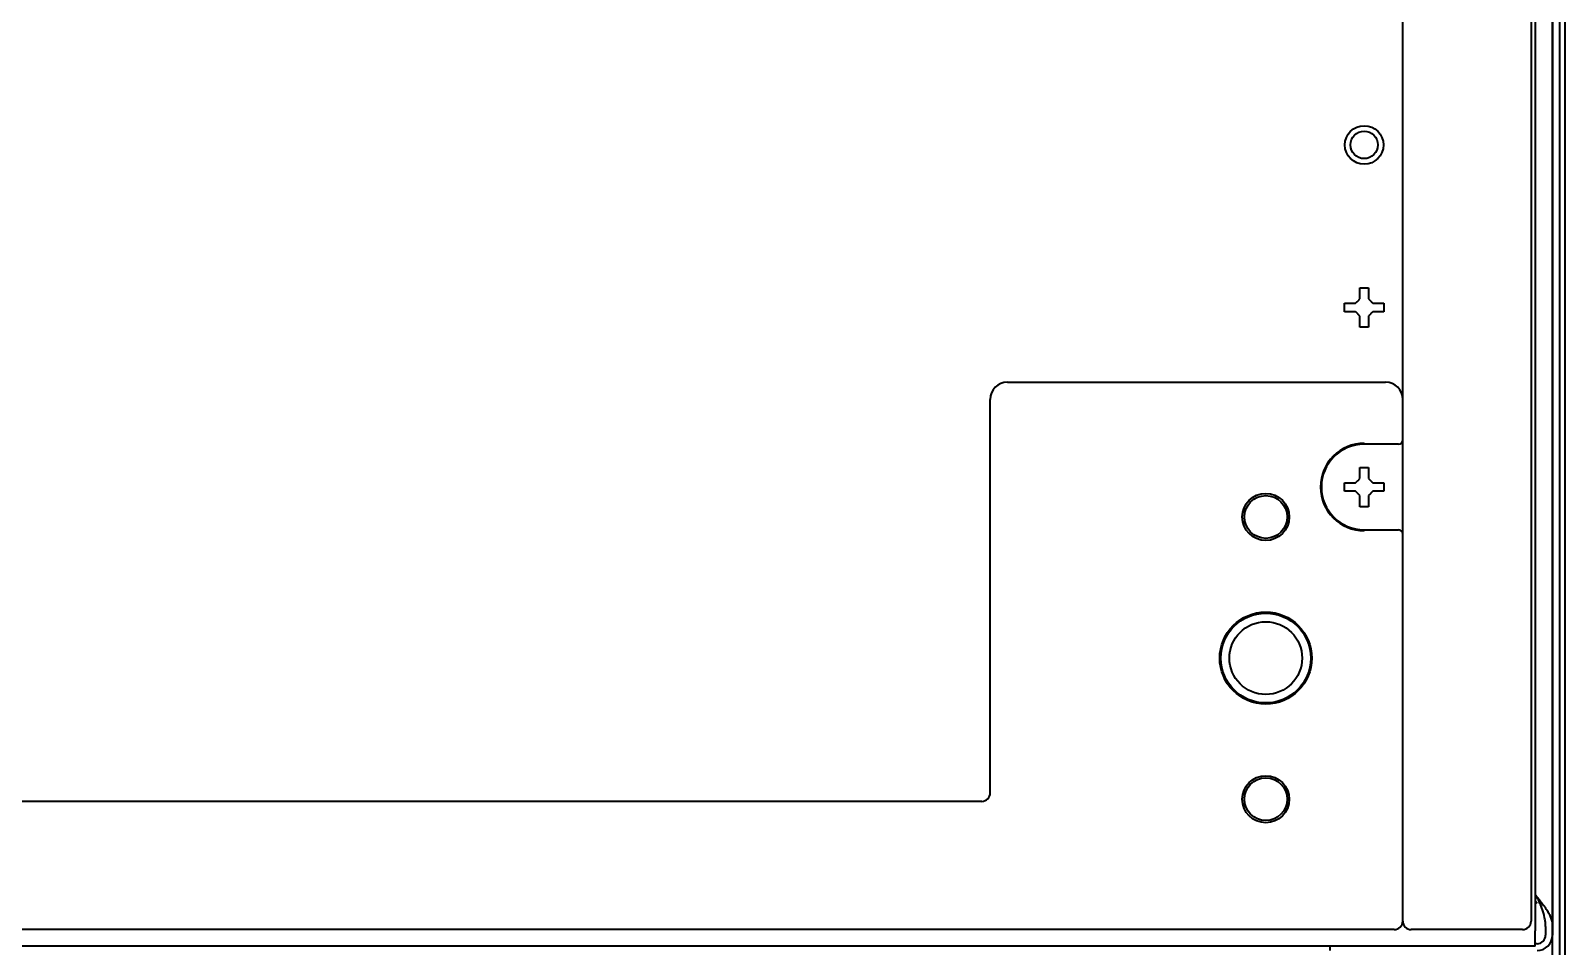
# Model space of a CAD drawing. Extents: x 6569 to 10251, y -294 to 3435.
# Drawn here: x 8892.7 to 9072.1, y 2585.6 to 2692.7 of the extents above; entities that cross this region are included whole.
import ezdxf

# ---------------------------------------------------------------- set-up
doc = ezdxf.new("R2010")
doc.units = 0
doc.header["$LTSCALE"] = 5
doc.layers.add('1', color=7, linetype='CONTINUOUS', true_color=0xffffff)

msp = doc.modelspace()

# ---------------------------------------------------------------- linework, layer by layer
at = {"layer": '1', "color": 7, "linetype": 'Continuous', "lineweight": 35}
for p, q in [((9070.56, 3298.33), (9070.56, 2587.93)), ((9072.06, 2505.23), (9072.06, 3299.13)), ((9071.38, 3297.13), (9071.38, 2507.23)), ((9053.06, 2588.58), (9053.06, 3214.58)), ((9068.06, 3214.58), (9068.06, 2588.58)), ((9068.56, 3208.33), (9068.56, 2587.43)), ((9070.58, 2507.23), (9070.58, 3192.62)), ((9046.26, 2660.33), (9046.26, 2660.83)), ((9046.26, 2659.83), (9046.26, 2660.33)), ((9050.86, 2660.83), (9050.86, 2660.33)), ((9050.86, 2660.33), (9050.86, 2659.83)), ((9006.86, 2651.58), (9051.07, 2651.58)), ((9004.86, 2603.58), (9004.86, 2649.58)), ((9052.56, 2644.33), (9048.56, 2644.33)), ((9046.26, 2639.33), (9046.26, 2639.83)), ((9046.26, 2638.83), (9046.26, 2639.33)), ((9050.86, 2639.83), (9050.86, 2639.33)), ((9050.86, 2639.33), (9050.86, 2638.83)), ((9048.56, 2634.33), (9052.56, 2634.33)), ((8602.26, 2602.58), (9003.86, 2602.58)), ((9068.56, 2591.74), (9068.76, 2591.39)), ((9068.76, 2590.63), (9068.56, 2590.9)), ((9069.76, 2587.93), (9069.76, 2586.93)), ((9070.56, 2587.93), (9070.56, 2586.93)), ((9052.06, 2587.58), (8554.06, 2587.58)), ((9067.06, 2587.58), (9054.06, 2587.58)), ((9068.56, 2585.63), (9068.56, 2587.43)), ((9068.56, 2585.63), (8537.56, 2585.63)), ((9044.56, 2585.63), (9044.56, 2585.13)), ((9068.76, 2585.93), (9068.56, 2585.93))]:
    msp.add_line(p, q, dxfattribs=at)
for centre, radius in [((9048.56, 2679.33), 2.25), ((9048.56, 2679.33), 1.6), ((9037.06, 2635.83), 2.75), ((9037.06, 2635.83), 2.5), ((9037.06, 2619.33), 5.38), ((9037.06, 2619.33), 5.25), ((9037.06, 2619.33), 4.25), ((9037.06, 2602.83), 2.75), ((9037.06, 2602.83), 2.5)]:
    msp.add_circle(centre, radius, dxfattribs=at)
for centre, radius, start, end in [((9048.56, 2639.33), 5.11, 90, 270), ((9048.56, 2639.33), 5, 90, 270), ((9068.76, 2586.93), 1.8, 270, 0), ((9068.76, 2586.93), 1, 270, 0)]:
    msp.add_arc(centre, radius, start, end, dxfattribs=at)
for centre, major_axis, ratio, start_param, end_param in [((9006.87, 2649.57), (1.42, -1.42), 0.998783, 2.356803, 3.926382), ((9051.06, 2649.57), (-1.42, -1.42), 0.998783, 2.356803, 3.926382), ((9052.56, 2644.83), (-0.354, 0.354), 0.998783, 2.356803, 3.926382), ((9052.56, 2633.83), (-0.354, -0.354), 0.998783, 2.356803, 3.926382), ((9003.86, 2603.58), (0.708, -0.708), 0.998783, 5.498396, 7.067974), ((9052.06, 2588.58), (-0.708, 0.708), 0.998783, 2.356803, 3.926382), ((9054.06, 2588.58), (0.707, 0.707), 0.999695, 2.356347, 3.926839), ((9067.06, 2588.58), (-0.707, 0.707), 0.999695, 2.356347, 3.926839)]:
    msp.add_ellipse(centre, major_axis=major_axis, ratio=ratio, start_param=start_param, end_param=end_param, dxfattribs=at)
for points in [[(9048.06, 2661.33), (9048.06, 2661.38), (9048.06, 2661.49), (9048.06, 2661.65), (9048.06, 2661.81), (9048.06, 2661.96), (9048.06, 2662.12), (9048.06, 2662.27), (9048.06, 2662.44), (9048.06, 2662.56), (9048.06, 2662.63)], [(9048.06, 2662.63), (9048.23, 2662.63), (9048.56, 2662.63), (9048.9, 2662.63), (9049.06, 2662.63)], [(9047.56, 2659.83), (9047.51, 2659.83), (9047.4, 2659.83), (9047.24, 2659.83), (9047.08, 2659.83), (9046.93, 2659.83), (9046.77, 2659.83), (9046.62, 2659.83), (9046.45, 2659.83), (9046.33, 2659.83), (9046.26, 2659.83)], [(9047.56, 2660.83), (9047.59, 2660.85), (9047.64, 2660.9), (9047.71, 2660.97), (9047.78, 2661.04), (9047.85, 2661.11), (9047.92, 2661.18), (9047.99, 2661.25), (9048.04, 2661.3), (9048.06, 2661.33)], [(9048.06, 2659.33), (9048.04, 2659.35), (9047.99, 2659.4), (9047.91, 2659.48), (9047.84, 2659.55), (9047.77, 2659.62), (9047.7, 2659.69), (9047.63, 2659.76), (9047.59, 2659.8), (9047.56, 2659.83)], [(9049.06, 2661.33), (9049.09, 2661.3), (9049.14, 2661.25), (9049.22, 2661.18), (9049.29, 2661.1), (9049.36, 2661.03), (9049.43, 2660.96), (9049.5, 2660.9), (9049.54, 2660.85), (9049.56, 2660.83)], [(9049.56, 2659.83), (9049.54, 2659.8), (9049.49, 2659.75), (9049.42, 2659.68), (9049.35, 2659.61), (9049.28, 2659.54), (9049.21, 2659.47), (9049.14, 2659.4), (9049.09, 2659.35), (9049.06, 2659.33)], [(9049.56, 2660.83), (9049.62, 2660.83), (9049.73, 2660.83), (9049.89, 2660.83), (9050.05, 2660.83), (9050.2, 2660.83), (9050.35, 2660.83), (9050.51, 2660.83), (9050.68, 2660.83), (9050.8, 2660.83), (9050.86, 2660.83)], [(9049.06, 2658.03), (9048.9, 2658.03), (9048.56, 2658.03), (9048.23, 2658.03), (9048.06, 2658.03)], [(9049.06, 2659.33), (9049.06, 2659.27), (9049.06, 2659.16), (9049.06, 2659), (9049.06, 2658.84), (9049.06, 2658.69), (9049.06, 2658.54), (9049.06, 2658.38), (9049.06, 2658.21), (9049.06, 2658.09), (9049.06, 2658.03)], [(9047.56, 2639.83), (9047.59, 2639.85), (9047.64, 2639.9), (9047.71, 2639.97), (9047.78, 2640.04), (9047.85, 2640.11), (9047.92, 2640.18), (9047.99, 2640.25), (9048.04, 2640.3), (9048.06, 2640.33)], [(9048.06, 2640.33), (9048.06, 2640.38), (9048.06, 2640.49), (9048.06, 2640.65), (9048.06, 2640.81), (9048.06, 2640.96), (9048.06, 2641.12), (9048.06, 2641.27), (9048.06, 2641.44), (9048.06, 2641.56), (9048.06, 2641.63)], [(9048.06, 2641.63), (9048.23, 2641.63), (9048.56, 2641.63), (9048.9, 2641.63), (9049.06, 2641.63)], [(9049.06, 2640.33), (9049.09, 2640.3), (9049.14, 2640.25), (9049.22, 2640.18), (9049.29, 2640.1), (9049.36, 2640.03), (9049.43, 2639.96), (9049.5, 2639.9), (9049.54, 2639.85), (9049.56, 2639.83)], [(9047.56, 2638.83), (9047.51, 2638.83), (9047.4, 2638.83), (9047.24, 2638.83), (9047.08, 2638.83), (9046.93, 2638.83), (9046.77, 2638.83), (9046.62, 2638.83), (9046.45, 2638.83), (9046.33, 2638.83), (9046.26, 2638.83)], [(9048.06, 2638.33), (9048.04, 2638.35), (9047.99, 2638.4), (9047.91, 2638.48), (9047.84, 2638.55), (9047.77, 2638.62), (9047.7, 2638.69), (9047.63, 2638.76), (9047.59, 2638.8), (9047.56, 2638.83)], [(9049.56, 2638.83), (9049.54, 2638.8), (9049.49, 2638.75), (9049.42, 2638.68), (9049.35, 2638.61), (9049.28, 2638.54), (9049.21, 2638.47), (9049.14, 2638.4), (9049.09, 2638.35), (9049.06, 2638.33)], [(9049.06, 2638.33), (9049.06, 2638.27), (9049.06, 2638.16), (9049.06, 2638), (9049.06, 2637.84), (9049.06, 2637.69), (9049.06, 2637.54), (9049.06, 2637.38), (9049.06, 2637.21), (9049.06, 2637.09), (9049.06, 2637.03)], [(9049.56, 2639.83), (9049.62, 2639.83), (9049.73, 2639.83), (9049.89, 2639.83), (9050.05, 2639.83), (9050.2, 2639.83), (9050.35, 2639.83), (9050.51, 2639.83), (9050.68, 2639.83), (9050.8, 2639.83), (9050.86, 2639.83)], [(9049.06, 2637.03), (9048.9, 2637.03), (9048.56, 2637.03), (9048.23, 2637.03), (9048.06, 2637.03)]]:
    msp.add_open_spline(points, degree=3, dxfattribs=at)
for points, knots in [([(9049.06, 2662.63), (9049.06, 2662.42), (9049.06, 2662.21), (9049.06, 2661.89), (9049.06, 2661.78), (9049.06, 2661.55), (9049.06, 2661.44), (9049.06, 2661.33)], [0, 0, 0, 0, 0.5, 0.5, 0.75, 0.75, 1, 1, 1, 1]), ([(9046.26, 2660.83), (9046.47, 2660.83), (9046.68, 2660.83), (9047, 2660.83), (9047.11, 2660.83), (9047.34, 2660.83), (9047.45, 2660.83), (9047.56, 2660.83)], [0, 0, 0, 0, 0.5, 0.5, 0.75, 0.75, 1, 1, 1, 1]), ([(9050.86, 2659.83), (9050.66, 2659.83), (9050.45, 2659.83), (9050.13, 2659.83), (9050.02, 2659.83), (9049.79, 2659.83), (9049.68, 2659.83), (9049.56, 2659.83)], [0, 0, 0, 0, 0.5, 0.5, 0.75, 0.75, 1, 1, 1, 1]), ([(9048.06, 2658.03), (9048.06, 2658.23), (9048.06, 2658.44), (9048.06, 2658.76), (9048.06, 2658.87), (9048.06, 2659.1), (9048.06, 2659.21), (9048.06, 2659.33)], [0, 0, 0, 0, 0.5, 0.5, 0.75, 0.75, 1, 1, 1, 1]), ([(9049.06, 2641.63), (9049.06, 2641.42), (9049.06, 2641.21), (9049.06, 2640.89), (9049.06, 2640.78), (9049.06, 2640.55), (9049.06, 2640.44), (9049.06, 2640.33)], [0, 0, 0, 0, 0.5, 0.5, 0.75, 0.75, 1, 1, 1, 1]), ([(9046.26, 2639.83), (9046.47, 2639.83), (9046.68, 2639.83), (9047, 2639.83), (9047.11, 2639.83), (9047.34, 2639.83), (9047.45, 2639.83), (9047.56, 2639.83)], [0, 0, 0, 0, 0.5, 0.5, 0.75, 0.75, 1, 1, 1, 1]), ([(9048.06, 2637.03), (9048.06, 2637.23), (9048.06, 2637.44), (9048.06, 2637.76), (9048.06, 2637.87), (9048.06, 2638.1), (9048.06, 2638.21), (9048.06, 2638.33)], [0, 0, 0, 0, 0.5, 0.5, 0.75, 0.75, 1, 1, 1, 1]), ([(9050.86, 2638.83), (9050.66, 2638.83), (9050.45, 2638.83), (9050.13, 2638.83), (9050.02, 2638.83), (9049.79, 2638.83), (9049.68, 2638.83), (9049.56, 2638.83)], [0, 0, 0, 0, 0.5, 0.5, 0.75, 0.75, 1, 1, 1, 1]), ([(9069.76, 2587.93), (9069.76, 2587.96), (9069.76, 2588), (9069.76, 2588.07), (9069.76, 2588.11), (9069.76, 2588.22), (9069.75, 2588.29), (9069.73, 2588.51), (9069.71, 2588.65), (9069.64, 2589.08), (9069.56, 2589.37), (9069.38, 2589.95), (9069.27, 2590.24), (9069.09, 2590.67), (9069.02, 2590.81), (9068.93, 2591.03), (9068.9, 2591.1), (9068.83, 2591.25), (9068.8, 2591.32), (9068.76, 2591.39)], [0, 0, 0, 0, 0.03125, 0.03125, 0.0625, 0.0625, 0.125, 0.125, 0.25, 0.25, 0.5, 0.5, 0.75, 0.75, 0.875, 0.875, 0.9375, 0.9375, 1, 1, 1, 1]), ([(9068.76, 2591.39), (9068.79, 2591.35), (9068.82, 2591.32), (9068.88, 2591.24), (9068.97, 2591.14), (9069.06, 2591.03), (9069.23, 2590.81), (9069.34, 2590.67), (9069.51, 2590.45), (9069.56, 2590.38), (9069.64, 2590.27), (9069.66, 2590.24), (9069.71, 2590.17), (9069.74, 2590.13), (9069.86, 2589.95), (9069.95, 2589.8), (9070.12, 2589.51), (9070.2, 2589.37), (9070.33, 2589.08), (9070.38, 2588.94), (9070.45, 2588.72), (9070.47, 2588.65), (9070.5, 2588.54), (9070.5, 2588.5), (9070.52, 2588.43), (9070.52, 2588.39), (9070.55, 2588.21), (9070.56, 2588.07), (9070.56, 2587.93)], [0, 0, 0, 0, 0.03125, 0.03125, 0.0625, 0.125, 0.125, 0.25, 0.25, 0.3125, 0.3125, 0.34375, 0.34375, 0.375, 0.375, 0.5, 0.5, 0.625, 0.625, 0.75, 0.75, 0.8125, 0.8125, 0.84375, 0.84375, 0.875, 0.875, 1, 1, 1, 1])]:
    msp.add_open_spline(points, degree=3, knots=knots, dxfattribs=at)

doc.saveas('drawing.dxf')
